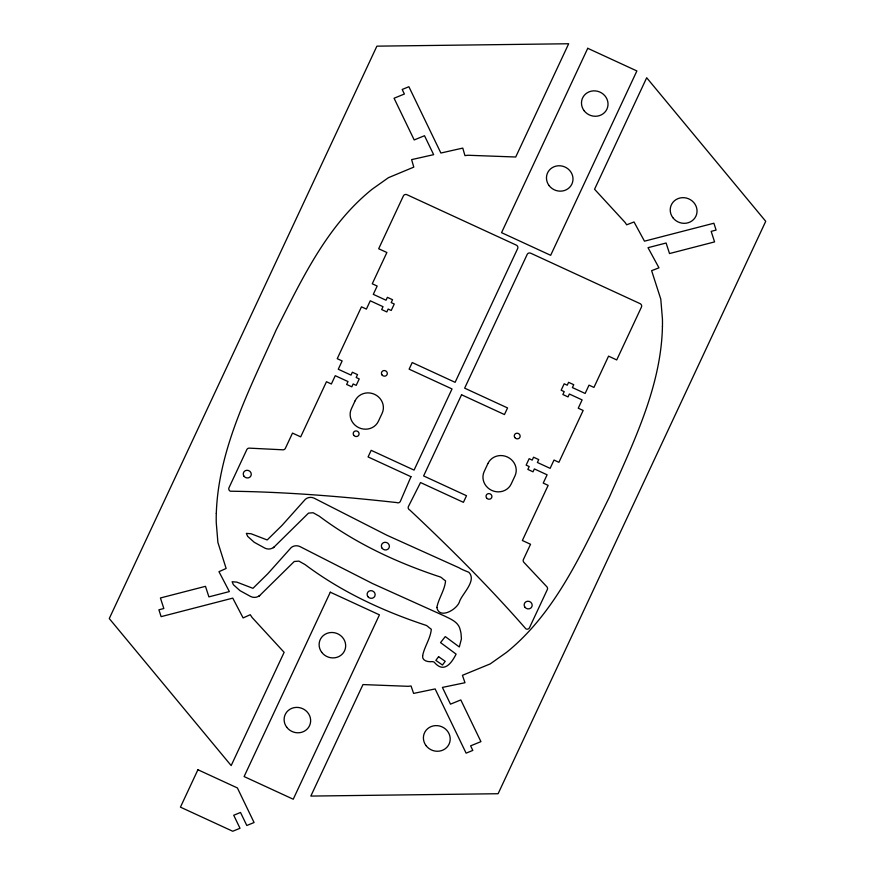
<?xml version="1.0" encoding="UTF-8"?>
<svg xmlns="http://www.w3.org/2000/svg" width="875" height="875" viewBox="0 0 875 875"><rect width="100%" height="100%" fill="white"/><g stroke="black" fill="none" stroke-linecap="round" stroke-linejoin="round"><path stroke-width="1.31" d="M422.625 655.812C421.881 660.898 428.225 662.156 432.053 661.598A7.744 7.284 22.4 0 1 434.12 662.058C443.57 673.498 451.117 663.939 456.105 654.128L440.541 642.6L445.277 636.584L459.309 646.964L461.42 638.892L461.016 633.358A60.747 57.127 22.4 0 0 460.228 629.912C458.664 622.081 451.019 619.27 444.752 616.12L372.619 583.592L299.775 546.481A8.116 7.634 22.4 0 0 291.145 547.619L267.761 573.77L252.952 588.328L236.83 582.116L232.116 581.744L233.406 584.719L239.98 590.647L250.753 596.553A8.116 7.634 22.4 0 0 259.634 595.536L259.153 596.072L294.273 561.488L298.9 561.116L305.069 564.583C341.644 592.003 383.305 611.275 426.387 625.45A17.358 16.319 22.4 0 1 428.969 627.517L431.32 629.256C430.478 638.652 424.331 646.723 422.625 655.812M436.866 607.447C439.162 619.938 457.767 609.372 459.703 601.038C462.831 593.206 476.809 580.508 468.923 572.327C465.577 570.894 462.098 569.702 458.992 567.755L386.859 535.227L314.016 498.116A8.116 7.634 22.4 0 0 305.397 499.253L282.012 525.405L267.192 539.962L251.07 533.75L246.356 533.378L247.647 536.353L254.22 542.281L264.994 548.188A8.116 7.634 22.4 0 0 273.886 547.17L273.394 547.706L308.514 513.122L313.141 512.75L319.309 516.217C355.884 543.648 397.545 562.92 440.628 577.084A17.358 16.319 22.4 0 1 443.22 579.152L445.572 580.891C444.719 590.297 438.572 598.358 436.866 607.447M216.3 513.297L216.256 514.948A162.564 152.862 22.4 0 0 216.267 522.802L217.908 542.478L226.133 568.477L218.969 571.681L229.359 591.587L208.895 596.87L205.483 586.327L160.42 597.975L163.833 608.519L158.9 609.798L161.12 616.645L232.772 598.128L243.108 617.925L250.272 614.72L251.847 617.116A2.395 2.253 22.4 0 0 252.066 617.466L284.123 652.334L231.175 765.581L109.266 618.559L376.895 46.156L568.673 43.75L515.714 157.008L467.786 155.247A8.564 8.05 22.4 0 1 467.195 155.356L464.942 155.597L462.777 148.094L440.88 153.027L408.887 86.723L402.183 89.469L404.381 94.03L394.067 98.241L414.192 139.945L424.506 135.723L433.65 154.656L411.622 159.622L413.787 167.125L388.467 177.669L372.28 189.12A162.564 152.862 22.4 0 0 366.231 194.184C324.68 230.256 300.595 281.772 276.183 329.919C250.25 388.216 218.498 448.12 216.3 513.297M662.43 326.637C661.15 386.991 633.084 442.991 609.394 497.131C583.012 550.123 557.955 607.589 512.455 647.402A162.564 152.862 22.4 0 1 506.406 652.466L490.208 663.906L462.427 675.325L464.986 682.73L442.411 687.411L450.494 704.156L460.808 699.934L480.933 741.639L470.619 745.85L472.817 750.411L466.113 753.156L435.127 688.931L413.613 693.405L411.053 686L409.248 686.186A27.245 25.616 22.4 0 0 408.319 686.317L362.972 684.578L310.833 796.075L498.105 793.723L765.734 221.32L646.691 77.755L594.562 189.252L625.166 222.523A27.245 25.616 22.4 0 0 625.658 223.311L626.686 224.809L634.036 221.966L644.47 241.172L713.88 223.234L716.1 230.081L711.167 231.361L714.58 241.905L669.517 253.553L666.105 243.009L648.014 247.68L658.973 267.827L651.623 270.67L660.778 299.108L662.419 318.773A162.564 152.862 22.4 0 1 662.43 326.637M410.977 476.711L400.334 501.408A2.702 2.548 22.4 0 1 396.802 502.578C341.512 496.442 285.994 491.903 230.355 491.214A2.702 2.548 22.4 0 1 228.977 487.769L246.838 449.575A2.702 2.548 22.4 0 1 249.309 448.142L282.877 449.805A2.702 2.548 22.4 0 0 285.359 448.372L292.502 433.092L300.683 436.866L326.463 381.719L331.373 383.994L335.256 375.692L347.998 381.566L346.653 384.453L351.816 386.827L353.161 383.95L356.213 385.361L359.231 378.908L356.18 377.497L357.525 374.609L352.363 372.236L351.017 375.112L338.264 369.239L342.147 360.948L337.236 358.673L361.473 306.83L366.395 309.094L370.267 300.792L383.02 306.677L381.675 309.553L386.827 311.927L388.172 309.05L391.234 310.461L394.253 304.008L391.191 302.597L392.536 299.72L387.384 297.336L386.039 300.223L373.286 294.339L377.169 286.048L372.258 283.784L386.881 252.503L378.678 248.762L403.408 195.88A2.702 2.548 22.4 0 1 406.941 194.709L516.283 245.109A2.702 2.548 22.4 0 1 517.661 248.555L455.12 382.32L412.223 362.545L409.128 369.162L452.025 388.938L414.072 470.105L371.175 450.33L368.08 456.936L410.977 476.711M355.13 400.772L351.367 408.844A14.875 13.989 22.4 0 0 358.947 427.744A14.875 13.989 22.4 0 0 378.383 421.291L382.156 413.23A14.875 13.989 22.4 0 0 374.566 394.33A14.875 13.989 22.4 0 0 355.13 400.772M197.914 769.737L180.436 807.144L232.728 831.25L240.002 828.275L233.723 815.248L240.516 812.47L246.805 825.497L254.078 822.522L237.387 787.938L197.914 769.737M330.302 592.2L244.103 776.562L293.234 799.214L379.433 614.852L330.302 592.2M587.748 48.3L501.55 232.662L550.67 255.314L636.88 70.952L587.748 48.3M461.562 394.767L423.609 475.934L466.506 495.72L463.422 502.327L420.525 482.552L408.395 506.559A2.702 2.548 22.4 0 0 409.773 510.005C450.166 547.958 489.486 587.136 525.941 628.917A2.702 2.548 22.4 0 0 529.473 627.747L547.334 589.553A2.702 2.548 22.4 0 0 546.831 586.742L523.895 562.352A2.702 2.548 22.4 0 1 523.392 559.552L530.545 544.272L522.364 540.498L548.144 485.363L543.233 483.098L547.105 474.797L534.362 468.923L533.017 471.811L527.855 469.427L529.2 466.55L526.148 465.139L529.156 458.686L532.219 460.097L533.564 457.209L538.727 459.594L537.381 462.47L550.123 468.355L554.006 460.053L558.917 462.317L583.155 410.462L578.244 408.198L582.127 399.908L569.373 394.023L568.028 396.911L562.877 394.527L564.222 391.65L561.159 390.239L564.178 383.786L567.241 385.197L568.586 382.32L573.737 384.694L572.392 387.57L585.145 393.455L589.017 385.153L593.939 387.417L608.562 356.136L616.722 359.942L641.452 307.059A2.702 2.548 22.4 0 0 640.073 303.625L530.731 253.214A2.702 2.548 22.4 0 0 527.198 254.384L464.658 388.161L507.555 407.936L504.459 414.553L461.562 394.767M487.966 463.444L484.192 471.516A14.875 13.989 22.4 0 0 491.772 490.416A14.875 13.989 22.4 0 0 511.208 483.973L514.981 475.902A14.875 13.989 22.4 0 0 507.402 457.002A14.875 13.989 22.4 0 0 487.966 463.444M438.594 656.688L435.848 660.373L442.466 665.022L445.211 661.336L438.594 656.688M584.052 110.633A13.388 12.589 22.4 0 0 606.911 109.167A13.388 12.589 22.4 0 0 593.294 90.88A13.388 12.589 22.4 0 0 584.052 110.633M549.041 185.533A13.388 12.589 22.4 0 0 571.889 184.067A13.388 12.589 22.4 0 0 558.272 165.78A13.388 12.589 22.4 0 0 549.041 185.533M321.694 652.28A13.388 12.589 22.4 0 0 344.553 650.803A13.388 12.589 22.4 0 0 330.936 632.516A13.388 12.589 22.4 0 0 321.694 652.28M286.683 727.169A13.388 12.589 22.4 0 0 309.531 725.703A13.388 12.589 22.4 0 0 295.914 707.416A13.388 12.589 22.4 0 0 286.683 727.169M425.994 745.577A13.53 12.72 22.4 0 0 449.083 744.1A13.53 12.72 22.4 0 0 435.323 725.627A13.53 12.72 22.4 0 0 425.994 745.577M672.831 217.645A13.53 12.72 22.4 0 0 695.92 216.158A13.53 12.72 22.4 0 0 682.161 197.684A13.53 12.72 22.4 0 0 672.831 217.645M524.923 607.206A4.058 3.817 22.4 0 0 531.847 606.758A4.058 3.817 22.4 0 0 527.723 601.223A4.058 3.817 22.4 0 0 524.923 607.206M382.058 375.003A2.975 2.8 22.4 0 0 387.111 374.522A2.975 2.8 22.4 0 0 383.961 370.541A2.975 2.8 22.4 0 0 382.058 375.003M353.828 435.378A2.975 2.8 22.4 0 0 358.881 434.897A2.975 2.8 22.4 0 0 355.72 430.927A2.975 2.8 22.4 0 0 353.828 435.378M244.027 476.273A4.058 3.817 22.4 0 0 250.95 475.825A4.058 3.817 22.4 0 0 246.827 470.28A4.058 3.817 22.4 0 0 244.027 476.273M514.773 437.522A2.975 2.8 22.4 0 0 519.87 437.358A2.975 2.8 22.4 0 0 516.972 433.212A2.975 2.8 22.4 0 0 514.773 437.522M486.544 497.908A2.975 2.8 22.4 0 0 491.641 497.733A2.975 2.8 22.4 0 0 488.742 493.587A2.975 2.8 22.4 0 0 486.544 497.908M382.167 548.319A4.058 3.817 22.4 0 0 389.08 547.783A4.058 3.817 22.4 0 0 384.88 542.292A4.058 3.817 22.4 0 0 382.167 548.319M367.927 596.684A4.058 3.817 22.4 0 0 374.839 596.148A4.058 3.817 22.4 0 0 370.639 590.658A4.058 3.817 22.4 0 0 367.927 596.684"/></g></svg>
